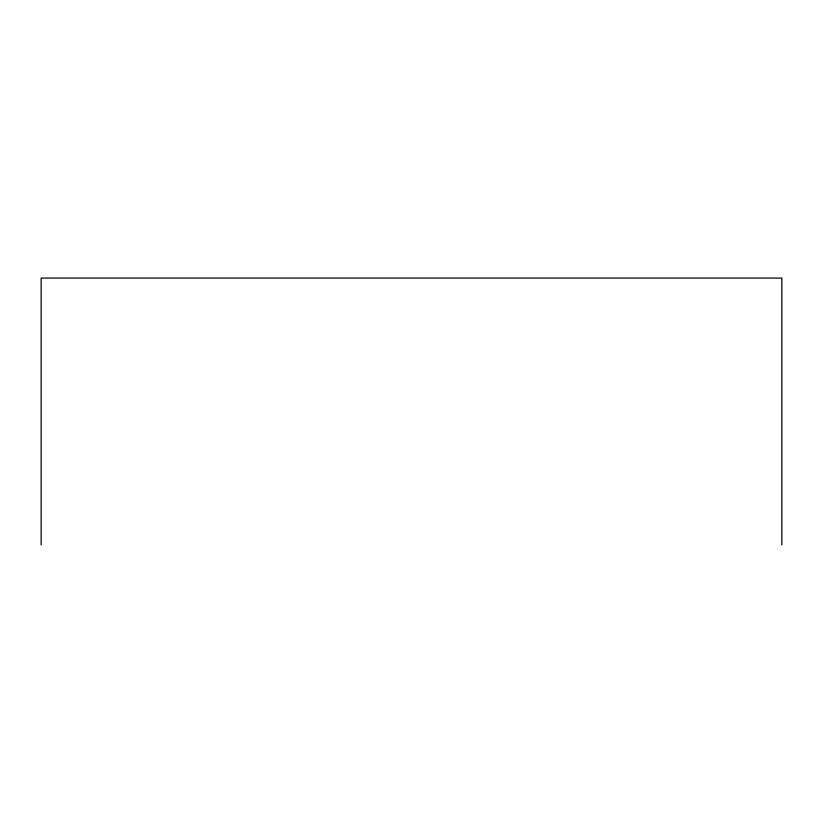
<?xml version="1.0" encoding="UTF-8"?>
<svg xmlns="http://www.w3.org/2000/svg" width="823" height="823" viewBox="0 0 823 823"><rect width="100%" height="100%" fill="white"/><g stroke="black" fill="none" stroke-linecap="round" stroke-linejoin="round"><path stroke-width="1.23" d="M781.85 544.919L781.85 278.081L41.15 278.081L41.15 544.919"/></g></svg>
